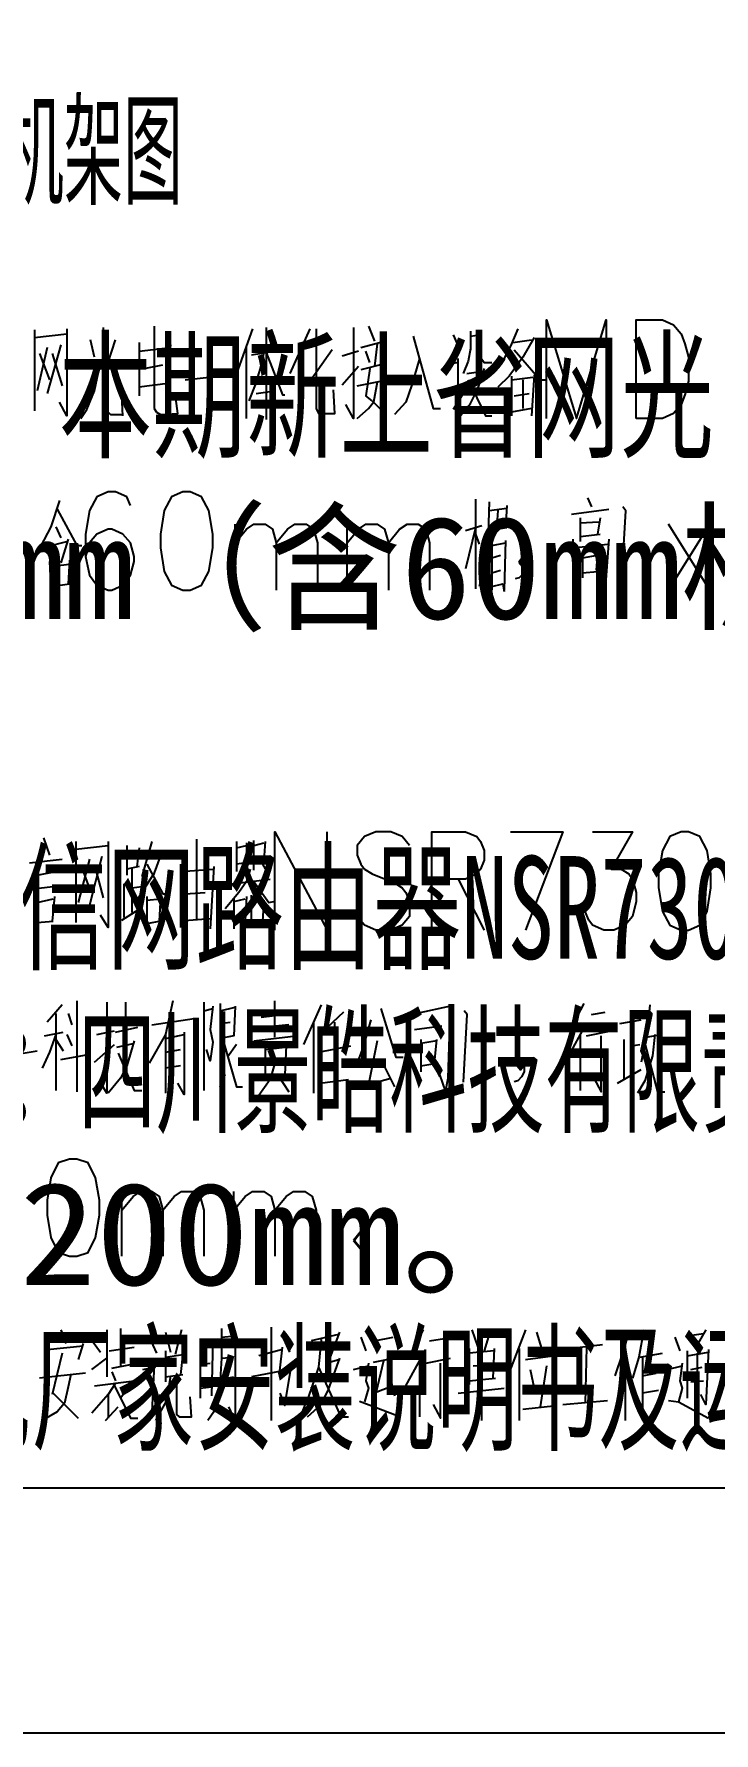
# Model space of a CAD drawing. Header units: metres. Extents: x 17 to 1264, y 17 to 859.
# Drawn here: x 258.3 to 336.9, y 16.9 to 213.4 of the extents above; entities that cross this region are included whole.
import ezdxf

# ---------------------------------------------------------------- set-up
doc = ezdxf.new("R2010")
doc.units = ezdxf.units.M
for name, color, linetype in [('LINES', 7, 'Continuous'), ('POLYLINES', 4, 'Continuous'), ('RECTS', 7, 'Continuous'), ('TEXTS', 3, 'Continuous')]:
    doc.layers.add(name, color=color, linetype=linetype)

msp = doc.modelspace()

# ---------------------------------------------------------------- linework, layer by layer
at = {"layer": 'LINES'}
for p, q in [((258.33, 179.14), (258.33, 169.78)), ((266.25, 179.42), (266.25, 174.96)), ((283.53, 179.28), (281.66, 174.1)), ((285.11, 179.42), (285.11, 168.77)), ((290.15, 179.28), (287.85, 174.1)), ((296.92, 179.57), (297.64, 177.84)), ((308.73, 178.99), (308.73, 176.83)), ((314.2, 179.28), (313.34, 177.26)), ((258.33, 178.27), (262.07, 178.7)), ((259.77, 177.12), (258.62, 172.08)), ((261.35, 177.41), (259.77, 171.79)), ((265.24, 175.97), (264.81, 177.98)), ((266.83, 175.39), (267.69, 177.98)), ((270.43, 177.7), (270.43, 171.5)), ((270.43, 176.69), (274.03, 177.12)), ((274.03, 177.41), (273.59, 172.94)), ((282.81, 168.91), (282.81, 177.12)), ((289.15, 177.12), (289.15, 168.91)), ((296.06, 177.12), (298.79, 177.84)), ((297.93, 177.55), (297.64, 174.96)), ((306.71, 178.56), (307.43, 176.98)), ((308.73, 178.42), (309.74, 178.56)), ((313.34, 177.26), (312.33, 175.25)), ((313.63, 177.7), (315.79, 177.98)), ((258.91, 176.4), (260.06, 173.38)), ((260.35, 176.4), (261.5, 172.66)), ((268.55, 175.25), (263.95, 174.67)), ((271, 174.67), (273.16, 175.1)), ((283.39, 176.26), (286.99, 176.83)), ((292.75, 176.83), (289.87, 172.8)), ((295.77, 176.69), (293.9, 176.11)), ((293.9, 172.8), (295.77, 174.96)), ((298.94, 175.25), (296.06, 174.53)), ((297.07, 175.39), (296.63, 176.69)), ((307.29, 175.39), (305.99, 175.1)), ((307.29, 170.78), (307.29, 175.82)), ((273.74, 172.94), (270.43, 172.51)), ((275.75, 173.38), (280.94, 173.95)), ((295.63, 172.66), (299.08, 173.38)), ((297.07, 174.67), (296.63, 171.5)), ((297.93, 173.09), (297.5, 170.78)), ((308.3, 174.1), (310.17, 174.38)), ((310.31, 174.67), (309.45, 172.08)), ((313.48, 173.81), (313.48, 169.2)), ((313.48, 173.38), (315.93, 173.66)), ((314.78, 173.38), (314.78, 170.06)), ((316.07, 173.95), (315.79, 169.2)), ((268.55, 169.2), (268.41, 171.5)), ((283.96, 171.79), (286.12, 172.08)), ((297.35, 170.93), (296.63, 171.5)), ((308.15, 172.22), (306.71, 169.92)), ((313.77, 171.5), (315.5, 171.79)), ((297.35, 170.93), (298.94, 169.34)), ((315.79, 170.06), (313.48, 169.63)), ((309.31, 159.55), (309.31, 149.18)), ((322.27, 159.7), (322.7, 158.69)), ((260.92, 158.4), (263.23, 154.22)), ((310.89, 158.26), (312.91, 158.54)), ((311.9, 158.26), (311.75, 156.1)), ((312.91, 158.83), (312.76, 156.24)), ((320.39, 157.82), (324.71, 158.4)), ((321.4, 157.39), (321.4, 154.66)), ((323.71, 157.39), (323.42, 155.52)), ((260.78, 156.38), (261.35, 155.09)), ((281.51, 149.04), (281.51, 156.67)), ((294.47, 149.04), (294.47, 156.67)), ((308.15, 155.95), (310.03, 156.53)), ((309.31, 156.24), (308.15, 151.49)), ((309.31, 155.52), (309.74, 154.37)), ((312.91, 156.24), (310.89, 155.95)), ((321.4, 156.82), (323.56, 156.96)), ((321.4, 155.23), (323.71, 155.52)), ((331.63, 149.04), (336.38, 156.67)), ((336.38, 149.04), (331.63, 156.67)), ((259.77, 154.08), (262.07, 154.66)), ((262.22, 154.94), (261.35, 152.21)), ((263.23, 154.22), (263.8, 154.22)), ((311.18, 154.66), (311.18, 149.04)), ((311.18, 154.22), (312.76, 154.51)), ((312.76, 154.8), (312.62, 149.04)), ((320.54, 154.94), (320.54, 149.33)), ((320.54, 153.94), (324.57, 154.37)), ((321.69, 153.36), (321.69, 150.48)), ((323.42, 153.36), (323.27, 151.34)), ((260.06, 152.35), (260.2, 149.04)), ((260.06, 151.78), (262.36, 152.06)), ((262.36, 152.5), (262.22, 149.76)), ((311.18, 152.78), (312.19, 153.07)), ((311.18, 151.06), (312.19, 151.34)), ((314.78, 152.35), (314.63, 152.35)), ((321.69, 152.78), (323.42, 153.07)), ((260.2, 149.47), (262.36, 149.76)), ((321.69, 151.06), (323.42, 151.2)), ((259.34, 120.38), (260.06, 118.37)), ((263.08, 119.95), (263.08, 110.59)), ((271.87, 119.95), (270.71, 115.92)), ((277.05, 120.24), (277.05, 110.88)), ((281.66, 119.95), (281.66, 116.5)), ((283.67, 116.64), (283.67, 120.1)), ((284.97, 119.95), (284.83, 117.79)), ((257.75, 117.5), (261.5, 117.94)), ((263.08, 119.09), (266.83, 119.52)), ((264.67, 117.94), (263.37, 112.9)), ((266.11, 118.22), (264.67, 112.61)), ((268.99, 119.52), (268.99, 116.06)), ((268.99, 118.66), (270.28, 118.94)), ((270.43, 119.23), (270.14, 117.07)), ((271.29, 117.94), (272.87, 118.37)), ((273.02, 118.66), (272.01, 115.92)), ((281.66, 119.23), (282.81, 119.52)), ((282.81, 119.81), (282.81, 117.36)), ((283.67, 119.52), (284.83, 119.81)), ((258.62, 116.06), (260.78, 116.5)), ((263.66, 117.22), (264.81, 114.19)), ((265.24, 117.22), (266.25, 113.47)), ((270.43, 117.07), (268.99, 116.78)), ((269.56, 116.93), (269.56, 111.74)), ((272.01, 116.06), (270.28, 113.33)), ((275.18, 117.36), (275.18, 110.02)), ((275.18, 116.5), (278.92, 116.78)), ((279.07, 117.07), (278.63, 109.87)), ((282.81, 117.5), (281.66, 117.36)), ((283.67, 117.5), (284.97, 117.79)), ((284.68, 117.36), (285.4, 116.06)), ((260.78, 114.77), (258.47, 114.48)), ((268.7, 111.17), (268.7, 115.06)), ((269.56, 114.62), (270.71, 114.77)), ((275.75, 113.9), (278.06, 114.05)), ((281.08, 115.06), (285.55, 115.63)), ((307.29, 115.63), (310.31, 109.73)), ((258.62, 113.47), (258.62, 109.87)), ((258.62, 112.9), (260.49, 113.33)), ((260.63, 113.62), (260.35, 110.74)), ((268.41, 110.88), (270.71, 112.32)), ((271.29, 113.62), (271.29, 109.87)), ((271.29, 113.18), (272.87, 113.33)), ((272.87, 113.62), (272.73, 110.74)), ((281.37, 113.04), (282.67, 113.33)), ((281.37, 113.33), (281.37, 109.87)), ((282.81, 113.62), (282.67, 110.88)), ((283.39, 110.02), (283.39, 113.76)), ((284.83, 113.18), (283.39, 112.9)), ((284.83, 113.18), (284.68, 110.74)), ((258.62, 110.59), (260.49, 110.74)), ((272.87, 110.74), (271.29, 110.45)), ((278.63, 111.02), (275.18, 110.74)), ((281.37, 110.74), (282.81, 110.88)), ((283.39, 110.59), (284.97, 110.74)), ((261.5, 101.09), (259.77, 99.07)), ((263.23, 101.52), (263.23, 91.01)), ((268.84, 101.38), (268.84, 96.34)), ((277.91, 101.38), (277.91, 91.15)), ((277.91, 100.37), (278.92, 100.66)), ((278.92, 100.94), (278.63, 98.21)), ((279.79, 100.37), (281.51, 100.8)), ((286.12, 97.34), (286.12, 101.52)), ((291.45, 101.09), (289.43, 96.48)), ((306.43, 100.94), (302.54, 100.08)), ((321.83, 101.23), (320.25, 98.21)), ((260.78, 100.08), (260.78, 91.15)), ((262.22, 100.08), (262.65, 98.78)), ((267.69, 97.92), (270.28, 98.5)), ((271.87, 98.78), (276.76, 99.5)), ((279.79, 98.93), (280.94, 99.07)), ((284.54, 99.65), (287.99, 100.08)), ((287.71, 98.78), (284.97, 98.5)), ((290.59, 99.07), (290.59, 90.86)), ((294.04, 100.22), (291.45, 97.78)), ((293.03, 92.3), (293.03, 99.07)), ((302.25, 98.21), (305.42, 98.64)), ((319.96, 94.9), (322.12, 98.93)), ((322.7, 99.94), (324.28, 100.22)), ((326.01, 98.93), (328.46, 99.36)), ((327.31, 99.22), (327.31, 93.17)), ((259.48, 97.49), (261.64, 97.92)), ((260.78, 97.06), (261.64, 95.76)), ((262.07, 97.63), (262.65, 96.34)), ((265.24, 94.46), (267.55, 96.48)), ((265.53, 97.63), (267.55, 98.06)), ((267.83, 96.19), (269.71, 96.62)), ((273.45, 97.63), (273.45, 90.86)), ((273.45, 97.2), (275.61, 97.63)), ((281.66, 96.48), (280.65, 95.04)), ((283.67, 96.91), (288.57, 97.49)), ((284.97, 96.34), (284.97, 93.02)), ((287.42, 96.34), (287.27, 93.02)), ((291.16, 95.62), (294.91, 96.34)), ((297.93, 96.91), (296.92, 91.87)), ((302.97, 97.06), (302.97, 93.31)), ((304.84, 96.91), (302.97, 96.62)), ((304.55, 94.32), (304.84, 97.06)), ((321.4, 97.63), (321.4, 91.15)), ((322.12, 97.49), (325, 98.06)), ((326.44, 97.06), (326.44, 92.45)), ((327.31, 96.34), (328.31, 96.48)), ((329.03, 97.34), (330.76, 97.63)), ((255.16, 95.18), (258.62, 95.76)), ((261.35, 94.75), (264.52, 95.33)), ((273.45, 95.62), (275.18, 95.9)), ((284.97, 95.9), (287.27, 96.19)), ((298.51, 94.46), (299.95, 91.58)), ((275.18, 94.03), (273.45, 93.74)), ((286.41, 93.02), (287.71, 91.01)), ((291.31, 92.02), (294.62, 92.45)), ((296.49, 91.73), (299.51, 92.59)), ((302.97, 94.03), (304.84, 94.32)), ((314.63, 94.03), (314.35, 94.03)), ((325.72, 92.02), (328.46, 93.6)), ((268.41, 72), (268.41, 79.49)), ((281.37, 72), (281.37, 79.49)), ((261.35, 63.5), (261.93, 61.92)), ((266.68, 63.5), (266.68, 58.03)), ((268.27, 63.65), (268.27, 59.33)), ((273.45, 63.22), (274.03, 60.91)), ((275.32, 63.5), (274.6, 60.62)), ((285.69, 63.79), (285.69, 52.99)), ((293.47, 62.93), (290.3, 62.21)), ((292.31, 59.76), (293.61, 63.22)), ((303.26, 63.5), (301.67, 60.34)), ((308.87, 63.5), (309.59, 61.49)), ((311.03, 63.5), (310.31, 61.06)), ((315.07, 63.5), (313.05, 58.18)), ((316.36, 63.22), (316.94, 61.34)), ((327.02, 63.36), (326.3, 60.62)), ((333.79, 62.78), (335.66, 63.07)), ((335.95, 63.5), (334.79, 61.49)), ((259.77, 61.92), (259.63, 59.47)), ((259.77, 61.2), (263.95, 61.63)), ((263.95, 61.92), (263.37, 60.05)), ((265.1, 62.06), (265.96, 60.91)), ((266.97, 61.06), (269.85, 61.49)), ((271.58, 62.64), (272.44, 60.77)), ((273.45, 61.06), (273.45, 57.46)), ((277.48, 62.5), (277.48, 55.58)), ((277.48, 61.78), (278.92, 62.06)), ((278.92, 62.35), (278.78, 55.87)), ((279.93, 62.64), (281.51, 62.78)), ((286.99, 61.2), (284.25, 60.48)), ((286.7, 58.75), (286.99, 61.49)), ((287.85, 60.91), (286.99, 62.78)), ((296.06, 62.64), (296.63, 61.06)), ((297.64, 62.21), (299.8, 62.64)), ((301.24, 57.02), (303.55, 61.2)), ((303.98, 62.21), (305.71, 62.5)), ((308.59, 61.34), (308.59, 57.17)), ((311.47, 61.06), (308.59, 60.77)), ((311.47, 61.34), (311.32, 57.89)), ((314.35, 61.34), (314.35, 52.99)), ((320.11, 61.34), (323.99, 61.78)), ((322.12, 61.49), (321.98, 55.01)), ((326.59, 61.34), (326.59, 52.99)), ((332.35, 62.64), (332.92, 61.06)), ((333.79, 61.06), (333.79, 55.58)), ((334.51, 61.92), (335.08, 60.77)), ((261.5, 60.77), (260.35, 56.02)), ((264.95, 58.9), (266.68, 60.19)), ((267.26, 59.04), (269.42, 59.47)), ((270.86, 58.9), (272.15, 59.18)), ((272.15, 59.47), (271.87, 54)), ((273.45, 60.34), (275.47, 60.62)), ((275.47, 60.77), (275.18, 58.32)), ((277.48, 59.47), (278.63, 59.62)), ((279.93, 60.19), (281.37, 60.34)), ((293.61, 60.05), (292.17, 59.62)), ((295.19, 58.9), (296.92, 59.33)), ((297.5, 59.76), (300.38, 60.34)), ((298.65, 59.9), (297.79, 56.16)), ((302.83, 59.9), (302.83, 53.42)), ((303.55, 59.62), (306.43, 60.19)), ((309.02, 59.33), (311.03, 59.47)), ((310.03, 52.99), (310.03, 60.77)), ((315.07, 60.05), (318.23, 60.48)), ((317.51, 59.33), (316.79, 54.58)), ((326.3, 60.77), (325.43, 58.18)), ((328.31, 60.34), (330.91, 60.77)), ((328.6, 60.34), (328.6, 52.99)), ((331.48, 58.9), (333.21, 59.33)), ((333.79, 60.48), (336.23, 60.91)), ((334.22, 58.9), (335.51, 59.18)), ((334.94, 60.77), (334.94, 55.44)), ((264.23, 58.46), (258.91, 57.89)), ((265.24, 57.02), (269.85, 57.6)), ((267.26, 58.61), (267.69, 57.6)), ((273.45, 58.03), (275.47, 58.32)), ((274.03, 58.18), (273.59, 55.44)), ((274.03, 58.18), (273.74, 56.16)), ((274.75, 58.18), (274.75, 54.29)), ((279.79, 57.74), (281.37, 58.03)), ((287.85, 58.9), (283.39, 58.03)), ((297.5, 56.16), (299.66, 57.02)), ((299.37, 58.32), (299.95, 55.87)), ((308.59, 57.6), (311.61, 57.89)), ((315.64, 58.9), (316.22, 56.16)), ((328.6, 58.18), (330.19, 58.46)), ((334.22, 57.46), (335.66, 57.6)), ((260.49, 56.16), (263.37, 53.28)), ((266.83, 56.02), (266.83, 53.28)), ((269.13, 56.74), (268.27, 55.58)), ((271.87, 53.71), (272.87, 56.02)), ((273.59, 55.3), (272.3, 52.99)), ((277.48, 56.74), (278.78, 56.88)), ((289.87, 55.58), (289.15, 53.71)), ((295.91, 55.22), (300.23, 53.57)), ((307.29, 56.16), (312.62, 56.74)), ((319.39, 54.86), (324.57, 55.3)), ((330.47, 56.45), (328.6, 56.16)), ((266.54, 52.99), (267.98, 54.58)), ((275.18, 53.42), (276.47, 53.42)), ((314.78, 54.29), (318.67, 54.72)), ((336.23, 53.42), (336.81, 53.71)), ((87.76, 45.22), (1179.14, 45.22))]:
    msp.add_line(p, q, dxfattribs=at)
at = {"layer": 'POLYLINES'}
for points in [[(262.07, 179.28), (262.07, 169.2), (261.21, 170.78)], [(272.15, 179.57), (272.15, 170.5), (272.15, 170.06), (272.44, 169.63), (272.87, 169.34), (274.89, 169.49), (274.6, 171.79)], [(290.87, 179.28), (290.87, 170.06), (291.16, 169.49), (293.03, 169.49), (292.89, 172.22)], [(295.19, 179.42), (295.19, 168.91), (294.33, 170.5)], [(309.74, 178.99), (309.74, 177.41), (309.88, 175.97), (310.31, 175.39), (311.18, 175.39)], [(317.51, 168.91), (317.51, 180.29), (320.97, 168.91), (324.43, 180.29), (324.43, 168.91)], [(327.88, 168.91), (327.88, 180.29), (330.91, 180.29), (332.2, 179.71), (333.07, 178.7), (333.5, 177.55), (333.93, 175.97), (333.93, 173.23), (333.5, 171.65), (333.07, 170.5), (332.2, 169.49), (330.91, 168.91), (327.88, 168.91)], [(302.11, 178.42), (304.41, 170.06), (305.27, 170.06)], [(308.73, 176.98), (308.44, 175.54), (307.87, 174.1)], [(316.07, 178.27), (314.78, 175.97), (313.19, 173.81), (311.9, 172.51)], [(266.68, 175.1), (266.68, 169.78), (267.11, 169.34), (268.55, 169.34)], [(284.83, 176.54), (284.39, 174.67), (283.82, 172.8), (283.1, 170.93)], [(285.11, 176.54), (286.99, 171.65), (287.27, 171.65)], [(302.83, 175.82), (301.96, 172.8), (301.24, 170.78), (299.95, 169.34)], [(313.77, 176.83), (316.79, 173.38), (317.37, 173.38)], [(263.66, 168.91), (264.38, 169.92), (265.24, 172.08), (265.82, 174.82)], [(308.44, 173.38), (310.46, 169.2), (311.18, 169.2)], [(307.43, 169.06), (308.73, 170.64), (309.45, 172.08)], [(295.63, 168.91), (296.92, 170.06), (297.5, 170.78)], [(261.21, 159.41), (260.2, 156.38), (258.62, 153.36)], [(269.42, 158.83), (268.99, 159.84), (267.69, 160.42), (266.83, 160.42), (265.53, 159.84), (264.67, 158.26), (264.23, 155.52), (264.23, 152.93), (264.67, 150.77), (265.53, 149.62), (266.83, 149.04), (267.26, 149.04), (268.55, 149.62), (269.42, 150.77), (269.85, 152.35), (269.85, 152.93), (269.42, 154.51), (268.55, 155.52), (267.26, 156.1), (266.83, 156.1), (265.53, 155.52), (264.67, 154.51), (264.23, 152.93)], [(275.47, 160.42), (274.17, 159.84), (273.31, 158.26), (272.87, 155.52), (272.87, 153.94), (273.31, 151.2), (274.17, 149.62), (275.47, 149.04), (276.33, 149.04), (277.63, 149.62), (278.49, 151.2), (278.92, 153.94), (278.92, 155.52), (278.49, 158.26), (277.63, 159.84), (276.33, 160.42), (275.47, 160.42)], [(310.89, 159.26), (310.75, 154.37), (310.31, 151.78), (309.74, 149.47)], [(326.23, 150.4), (326.68, 158.21), (326.32, 158.67)], [(281.51, 154.51), (282.81, 156.1), (283.67, 156.67), (284.97, 156.67), (285.83, 156.1), (286.27, 154.51), (286.27, 149.04)], [(286.27, 154.51), (287.56, 156.1), (288.43, 156.67), (289.72, 156.67), (290.59, 156.1), (291.02, 154.51), (291.02, 149.04)], [(294.47, 154.51), (295.77, 156.1), (296.63, 156.67), (297.93, 156.67), (298.79, 156.1), (299.23, 154.51), (299.23, 149.04)], [(299.23, 154.51), (300.52, 156.1), (301.39, 156.67), (302.68, 156.67), (303.55, 156.1), (303.98, 154.51), (303.98, 149.04)], [(324.71, 154.94), (324.28, 149.18), (323.42, 150.48)], [(315.07, 152.21), (315.07, 151.63), (314.92, 151.06), (314.35, 150.48), (313.91, 150.34)], [(315.08, 152.29), (314.7, 152.77), (314.32, 152.29)], [(314.32, 152.29), (314.7, 151.82), (315.08, 152.29)], [(314.98, 152.29), (314.7, 152.65), (314.42, 152.29)], [(314.42, 152.29), (314.7, 151.94), (314.98, 152.29)], [(314.89, 152.29), (314.7, 152.53), (314.51, 152.29)], [(314.51, 152.29), (314.7, 152.06), (314.89, 152.29)], [(311.18, 149.47), (312.47, 149.76), (312.62, 148.9)], [(266.83, 119.95), (266.83, 110.02), (265.96, 111.46)], [(286.12, 109.73), (286.12, 121.1), (292.17, 109.73), (292.17, 121.1)], [(301.67, 119.52), (300.81, 120.53), (299.51, 121.1), (297.79, 121.1), (296.49, 120.53), (295.63, 119.52), (295.63, 118.37), (296.06, 117.36), (296.49, 116.78), (297.35, 116.21), (299.95, 115.2), (300.81, 114.62), (301.24, 114.05), (301.67, 113.04), (301.67, 111.31), (300.81, 110.3), (299.51, 109.73), (297.79, 109.73), (296.49, 110.3), (295.63, 111.31)], [(304.27, 109.73), (304.27, 121.1), (308.15, 121.1), (309.45, 120.53), (309.88, 119.95), (310.31, 118.94), (310.31, 117.79), (309.88, 116.78), (309.45, 116.21), (308.15, 115.63), (304.27, 115.63)], [(313.34, 121.1), (319.39, 121.1), (315.07, 109.73)], [(322.84, 121.1), (327.45, 121.1), (325, 116.78), (326.15, 116.78), (327.02, 116.21), (327.45, 115.63), (327.88, 114.05), (327.88, 113.04), (327.45, 111.31), (326.59, 110.3), (325.29, 109.73), (324.14, 109.73), (322.84, 110.3), (322.41, 110.88), (321.98, 111.89)], [(333.07, 121.1), (331.77, 120.53), (330.91, 118.94), (330.47, 116.21), (330.47, 114.62), (330.91, 111.89), (331.77, 110.3), (333.07, 109.73), (333.93, 109.73), (335.23, 110.3), (336.09, 111.89), (336.52, 114.62), (336.52, 116.21), (336.09, 118.94), (335.23, 120.53), (333.93, 121.1), (333.07, 121.1)], [(271.29, 117.36), (273.16, 113.9), (273.74, 113.9)], [(283.24, 116.78), (282.81, 115.34), (281.95, 114.05), (280.36, 112.18)], [(283.67, 115.34), (285.4, 112.9), (285.98, 113.04)], [(266.68, 101.38), (266.68, 90.86), (265.82, 92.3)], [(274.31, 101.52), (273.45, 97.63), (271.58, 94.32)], [(279.79, 101.23), (279.79, 91.58), (280.36, 93.02)], [(281.51, 100.94), (281.37, 97.49), (279.79, 97.2)], [(298.36, 100.66), (300.09, 95.04), (300.95, 95.04)], [(305.13, 93.02), (305.85, 91.01), (306.14, 92.59), (306.43, 101.09)], [(307.9, 92.14), (308.35, 99.94), (307.99, 100.4)], [(329.47, 101.09), (329.18, 98.06), (328.89, 96.62), (328.46, 94.46)], [(297.21, 99.36), (296.35, 96.34), (295.63, 94.32)], [(260.78, 97.63), (260.06, 95.62), (259.19, 93.74)], [(269.85, 96.91), (268.99, 94.03), (268.27, 92.59), (266.83, 90.86)], [(275.61, 97.92), (275.61, 90.72), (274.89, 92.02)], [(278.63, 98.21), (278.92, 96.77), (278.63, 94.61), (278.2, 95.9)], [(280.07, 97.2), (281.66, 91.58), (282.38, 91.58)], [(322.99, 92.59), (323.85, 91.01), (323.85, 97.49)], [(330.04, 97.63), (329.75, 95.18), (328.89, 92.3), (328.03, 90.86)], [(328.89, 96.62), (330.33, 91.01), (331.19, 91.01)], [(267.98, 95.47), (269.85, 91.15), (270.71, 91.15)], [(286.27, 94.9), (285.55, 92.45), (284.25, 90.58)], [(314.89, 94.03), (314.51, 94.5), (314.13, 94.03)], [(314.79, 94.03), (314.51, 94.38), (314.23, 94.03)], [(314.92, 93.89), (314.92, 93.31), (314.63, 92.74), (314.2, 92.3), (313.77, 92.16)], [(314.13, 94.03), (314.51, 93.55), (314.89, 94.03)], [(314.23, 94.03), (314.51, 93.67), (314.79, 94.03)], [(314.7, 94.03), (314.51, 94.26), (314.32, 94.03)], [(314.32, 94.03), (314.51, 93.79), (314.7, 94.03)], [(262.36, 83.23), (261.07, 82.8), (260.2, 81.07), (259.77, 78.48), (259.77, 76.75), (260.2, 74.16), (261.07, 72.43), (262.36, 72), (263.23, 72), (264.52, 72.43), (265.39, 74.16), (265.82, 76.75), (265.82, 78.48), (265.39, 81.07), (264.52, 82.8), (263.23, 83.23), (262.36, 83.23)], [(268.41, 77.33), (269.71, 78.91), (270.57, 79.49), (271.87, 79.49), (272.73, 78.91), (273.16, 77.33), (273.16, 72)], [(273.16, 77.33), (274.46, 78.91), (275.32, 79.49), (276.62, 79.49), (277.48, 78.91), (277.91, 77.33), (277.91, 72)], [(281.37, 77.33), (282.67, 78.91), (283.53, 79.49), (284.83, 79.49), (285.69, 78.91), (286.12, 77.33), (286.12, 72)], [(286.12, 77.33), (287.42, 78.91), (288.28, 79.49), (289.58, 79.49), (290.44, 78.91), (290.87, 77.33), (290.87, 72)], [(296.72, 73.83), (295.96, 74.77), (295.21, 73.83)], [(295.21, 73.83), (295.96, 72.88), (296.72, 73.83)], [(296.62, 73.83), (295.96, 74.66), (295.3, 73.83)], [(295.3, 73.83), (295.96, 73), (296.62, 73.83)], [(279.93, 63.65), (279.93, 62.78), (279.93, 60.19), (279.79, 57.74), (279.5, 55.3), (279.07, 54), (278.35, 52.99)], [(281.51, 63.22), (281.51, 52.99), (280.79, 54.58)], [(328.75, 63.5), (328.17, 60.34), (327.45, 57.89)], [(291.45, 62.35), (291.16, 59.18), (289.87, 55.44)], [(336.23, 61.2), (335.95, 54.86), (335.37, 56.02)], [(286.7, 56.16), (287.27, 54.72), (287.99, 59.18)], [(289.87, 53.42), (291.45, 54.86), (292.31, 56.59), (293.61, 60.19)], [(291.16, 59.18), (293.75, 53.42), (294.62, 53.42)], [(296.92, 59.62), (296.63, 57.6), (296.92, 56.74), (296.49, 55.15)], [(304.41, 54.86), (305.27, 53.28), (305.27, 59.62)], [(333.21, 59.62), (332.92, 57.6), (333.21, 56.74), (332.78, 55.15)], [(262.51, 58.32), (262.22, 56.88), (261.79, 55.01)], [(267.69, 57.31), (266.83, 56.02), (264.95, 53.86)], [(267.55, 57.02), (269.42, 53.28), (270.28, 53.28)], [(274.75, 58.18), (274.75, 53.71), (275.03, 53.42), (276.47, 53.42), (276.33, 55.73)], [(331.63, 55.3), (332.78, 55.15), (336.23, 53.28)], [(261.79, 55.01), (260.92, 54), (259.19, 52.99)]]:
    msp.add_lwpolyline(points, dxfattribs=at)
at = {"layer": 'RECTS'}
msp.add_lwpolyline([(16.84, 858.82), (1207.43, 858.82), (1207.43, 16.85), (16.84, 16.85)], dxfattribs=at)

# ---------------------------------------------------------------- texts
at = {"layer": 'TEXTS'}
for s, height, width, p in [('省网光电一体化设备机架图', 10.39, 0.509028, (192.95, 194.75)), ('桃江西220kV变为新上站点，本期新上省网光电一体化接入设备MDP-3000D1套、地网光电一体化接入设备MDP-3000D1套（中标厂家：绵阳灵信电', 11.88, 0.700867, (124.55, 165.59)), ('桃江西220kV变本期新上数据通信网路由器NSR7300X-081台（中标厂家：许继电气股份有限公司），数据通信网交换机1台（中标厂家：北京中电飞华通信有', 11.88, 0.663402, (116.92, 106.4)), ('限公司），调度IAD设备1台（中标厂家：四川景皓科技有限责任公司），行政IAD设备1台（中标厂家：湖南星通电力信息通信有限公司），合柜安装，机柜尺寸为', 11.88, 0.58188, (100.79, 87.54)), ('x600mmx1200mm。', 11.88, 1.095346, (185.75, 68.67)), ('新上设备具体板件安装槽位请参见厂家安装说明书及运行单位工作通知单。', 11.88, 0.605931, (117.64, 50.76))]:
    msp.add_text(s, height=height, dxfattribs=dict(at, width=width)).set_placement(p)
msp.add_text('2260mm（含60mm楣，高）x600mmx600mm', height=11.88, dxfattribs=at).set_placement((221.32, 145.71))

doc.saveas('drawing.dxf')
